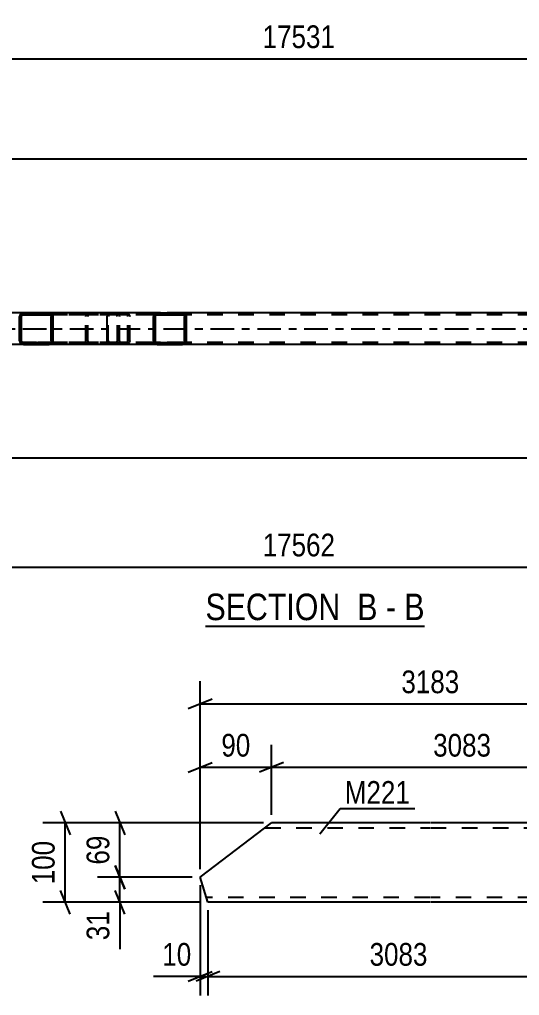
# Model space of a CAD drawing. Header units: millimetres. Extents: x 0 to 841, y 0 to 594.
# Drawn here: x 413.3 to 476.4, y 130.5 to 253.5 of the extents above; entities that cross this region are included whole.
import ezdxf

# ---------------------------------------------------------------- set-up
doc = ezdxf.new("R2010")
doc.units = ezdxf.units.MM
doc.linetypes.add('DXK_LINE_DOT2', pattern=[3.9198, 1.9599, -1.9599])
doc.linetypes.add('DXK_LINE_DOT3', pattern=[5.9187, 2.979, -0.9799, 0.9799, -0.9799])
doc.styles.add('Arial Narrow', font='ARIALN.TTF', dxfattribs={"height": 0.2})

# ---------------------------------------------------------------- blocks, each defined once
blk = doc.blocks.new('Unknown-122568611-12 - 6955')
at = {"color": 6, "linetype": 'Continuous'}
blk.add_line((436.82, 177.07), (464.46, 177.07), dxfattribs=at)
at = {"color": 0, "linetype": 'Continuous'}
for points in [[(454.92, 177.82), (454.92, 181.32), (436.82, 181.32), (436.82, 177.82)], [(458.53, 177.82), (458.53, 181.32), (455.97, 181.32), (455.97, 177.82)], [(460.86, 177.82), (460.86, 181.32), (459.58, 181.32), (459.58, 177.82)], [(464.46, 177.82), (464.46, 181.32), (461.91, 181.32), (461.91, 177.82)]]:
    blk.add_wipeout(points, dxfattribs=at)
at = {"color": 7, "linetype": 'Continuous', "style": 'Arial Narrow'}
for s, p in [('SECTION ', (436.82, 177.82)), ('B', (455.97, 177.82)), ('B', (461.91, 177.82)), ('-', (459.58, 177.82))]:
    blk.add_text(s, height=3.34, dxfattribs=at).set_placement(p)
blk = doc.blocks.new('Part-122568611-7106 - 6955')
at = {"color": 7, "linetype": 'DXK_LINE_DOT2'}
for p, q in [((776.1, 216.56), (243.6, 216.56)), ((433.93, 216.56), (413.87, 216.56)), ((776.1, 216.32), (111.67, 216.32)), ((776.1, 212.8), (111.67, 212.8)), ((433.93, 212.56), (413.87, 212.56))]:
    blk.add_line(p, q, dxfattribs=at)
at = {"color": 2, "linetype": 'Continuous'}
for p, q in [((413.87, 216.56), (348.79, 216.56)), ((499, 216.56), (433.93, 216.56)), ((413.87, 212.56), (348.79, 212.56)), ((499, 212.56), (433.93, 212.56))]:
    blk.add_line(p, q, dxfattribs=at)
at = {"color": 7, "linetype": 'DXK_LINE_DOT3'}
blk.add_line((111.92, 214.56), (776.1, 214.56), dxfattribs=at)
blk = doc.blocks.new('Part-122568611-7101 - 6955')
at = {"linetype": 'Continuous'}
h = blk.add_hatch(dxfattribs=at)
h.set_pattern_fill('', scale=0.7, style=0, pattern_type=0)
h.set_pattern_definition([(45, (434.3933, 216.2657), (-1.57154, 1.57154), [])])
h.paths.add_polyline_path([(434.43, 216.08), (434.39, 216.27), (434.28, 216.42), (434.12, 216.53), (433.93, 216.56), (430.74, 216.56), (430.55, 216.53), (430.39, 216.42), (430.28, 216.27), (430.24, 216.08), (430.24, 213.04), (430.28, 212.86), (430.39, 212.7), (430.55, 212.6), (430.74, 212.56), (433.93, 212.56), (434.12, 212.6), (434.28, 212.7), (434.39, 212.86), (434.43, 213.04)])
h.paths.add_polyline_path([(434.16, 212.95), (434.11, 212.87), (434.02, 212.82), (433.93, 212.8), (430.74, 212.8), (430.65, 212.82), (430.57, 212.87), (430.51, 212.95), (430.49, 213.04), (430.49, 216.08), (430.51, 216.17), (430.57, 216.25), (430.65, 216.3), (430.74, 216.32), (433.93, 216.32), (434.02, 216.3), (434.11, 216.25), (434.16, 216.17), (434.18, 216.08), (434.18, 213.04)])
at = {"color": 2, "linetype": 'Continuous'}
for p, q in [((424.5, 216.42), (424.58, 216.53)), ((424.58, 216.53), (424.69, 216.56)), ((430.74, 216.56), (424.69, 216.56)), ((430.74, 216.56), (430.55, 216.53)), ((430.74, 216.56), (433.93, 216.56)), ((434.12, 216.53), (433.93, 216.56)), ((424.42, 216.08), (424.44, 216.27)), ((424.42, 213.04), (424.42, 216.08)), ((424.44, 216.27), (424.5, 216.42)), ((430.28, 216.27), (430.24, 216.08)), ((430.24, 213.04), (430.24, 216.08)), ((430.49, 216.08), (430.51, 216.17)), ((430.49, 213.04), (430.49, 216.08)), ((430.51, 216.17), (430.57, 216.25)), ((430.57, 216.25), (430.65, 216.3)), ((430.65, 216.3), (430.74, 216.32)), ((430.74, 216.32), (433.93, 216.32)), ((433.93, 216.32), (434.02, 216.3)), ((434.02, 216.3), (434.11, 216.25)), ((434.11, 216.25), (434.16, 216.17)), ((434.16, 216.17), (434.18, 216.08)), ((434.18, 213.04), (434.18, 216.08)), ((434.43, 216.08), (434.39, 216.27)), ((434.43, 213.04), (434.43, 216.08)), ((424.44, 212.86), (424.42, 213.04)), ((424.5, 212.7), (424.44, 212.86)), ((430.24, 213.04), (430.28, 212.86)), ((430.51, 212.95), (430.49, 213.04)), ((430.57, 212.87), (430.51, 212.95)), ((430.65, 212.82), (430.57, 212.87)), ((434.11, 212.87), (434.02, 212.82)), ((434.16, 212.95), (434.11, 212.87)), ((434.18, 213.04), (434.16, 212.95)), ((434.39, 212.86), (434.43, 213.04)), ((424.58, 212.6), (424.5, 212.7)), ((424.69, 212.56), (424.58, 212.6)), ((430.74, 212.56), (424.69, 212.56)), ((430.55, 212.6), (430.74, 212.56)), ((430.74, 212.8), (430.65, 212.82)), ((430.74, 212.8), (433.93, 212.8)), ((430.74, 212.56), (433.93, 212.56)), ((434.02, 212.82), (433.93, 212.8)), ((433.93, 212.56), (434.12, 212.6))]:
    blk.add_line(p, q, dxfattribs=at)
at = {"color": 7, "linetype": 'DXK_LINE_DOT2'}
for p, q in [((425.96, 216.32), (425.96, 216.56)), ((426.78, 216.56), (426.97, 216.53)), ((433.93, 216.56), (430.74, 216.56)), ((424.56, 216.17), (424.55, 216.08)), ((424.55, 213.04), (424.55, 216.08)), ((424.59, 216.25), (424.56, 216.17)), ((424.64, 216.3), (424.59, 216.25)), ((424.69, 216.32), (424.64, 216.3)), ((433.93, 216.32), (424.69, 216.32)), ((426.87, 216.3), (426.78, 216.32)), ((426.96, 216.25), (426.87, 216.3)), ((427.01, 216.17), (426.96, 216.25)), ((427.03, 216.08), (427.01, 216.17)), ((427.03, 213.04), (427.03, 216.08)), ((427.24, 216.27), (427.28, 216.08)), ((427.28, 213.04), (427.28, 216.08)), ((424.55, 213.04), (424.56, 212.95)), ((424.56, 212.95), (424.59, 212.87)), ((424.59, 212.87), (424.64, 212.82)), ((426.87, 212.82), (426.96, 212.87)), ((426.96, 212.87), (427.01, 212.95)), ((427.01, 212.95), (427.03, 213.04)), ((427.28, 213.04), (427.24, 212.86)), ((424.64, 212.82), (424.69, 212.8)), ((433.93, 212.8), (424.69, 212.8)), ((425.96, 212.56), (425.96, 212.8)), ((426.78, 212.8), (426.87, 212.82)), ((426.97, 212.6), (426.78, 212.56)), ((433.93, 212.56), (430.74, 212.56))]:
    blk.add_line(p, q, dxfattribs=at)
for centre, start, end in [((426.79, 216.07), 23.8494, 68.8059), ((426.79, 213.06), 291.1941, 336.1506)]:
    blk.add_arc(centre, 0.492, start, end, dxfattribs=at)
at = {"color": 2, "linetype": 'Continuous'}
for centre, start, end in [((430.73, 216.07), 111.1941, 156.1506), ((433.94, 216.07), 23.8494, 68.8059), ((430.73, 213.06), 203.8494, 248.8059), ((433.94, 213.06), 291.1941, 336.1506)]:
    blk.add_arc(centre, 0.492, start, end, dxfattribs=at)
blk = doc.blocks.new('Part-122568611-7163 - 6955')
at = {"linetype": 'Continuous'}
h = blk.add_hatch(dxfattribs=at)
h.set_pattern_fill('', scale=0.7, style=0, pattern_type=0)
h.set_pattern_definition([(45, (417.5753, 216.2657), (-1.57154, 1.57154), [])])
h.paths.add_polyline_path([(417.61, 216.08), (417.58, 216.27), (417.46, 216.42), (417.3, 216.53), (417.1, 216.56), (413.87, 216.56), (413.67, 216.53), (413.51, 216.42), (413.4, 216.27), (413.36, 216.08), (413.36, 213.04), (413.4, 212.86), (413.51, 212.7), (413.67, 212.6), (413.87, 212.56), (417.1, 212.56), (417.3, 212.6), (417.46, 212.7), (417.58, 212.86), (417.61, 213.04)])
h.paths.add_polyline_path([(417.34, 212.95), (417.28, 212.87), (417.2, 212.82), (417.1, 212.8), (413.87, 212.8), (413.77, 212.82), (413.69, 212.87), (413.63, 212.95), (413.61, 213.04), (413.61, 216.08), (413.63, 216.17), (413.69, 216.25), (413.77, 216.3), (413.87, 216.32), (417.1, 216.32), (417.2, 216.3), (417.28, 216.25), (417.34, 216.17), (417.36, 216.08), (417.36, 213.04)])
at = {"color": 2, "linetype": 'Continuous'}
for p, q in [((413.87, 216.56), (413.67, 216.53)), ((413.87, 216.56), (417.1, 216.56)), ((424.69, 216.56), (417.1, 216.56)), ((417.3, 216.53), (417.1, 216.56)), ((413.4, 216.27), (413.36, 216.08)), ((413.36, 213.04), (413.36, 216.08)), ((413.61, 216.08), (413.63, 216.17)), ((413.61, 213.04), (413.61, 216.08)), ((413.63, 216.17), (413.69, 216.25)), ((413.69, 216.25), (413.77, 216.3)), ((413.77, 216.3), (413.87, 216.32)), ((413.87, 216.32), (417.1, 216.32)), ((417.1, 216.32), (417.2, 216.3)), ((417.2, 216.3), (417.28, 216.25)), ((417.28, 216.25), (417.34, 216.17)), ((417.34, 216.17), (417.36, 216.08)), ((417.36, 213.04), (417.36, 216.08)), ((417.61, 216.08), (417.58, 216.27)), ((417.61, 213.04), (417.61, 216.08)), ((413.36, 213.04), (413.4, 212.86)), ((413.63, 212.95), (413.61, 213.04)), ((413.69, 212.87), (413.63, 212.95)), ((413.77, 212.82), (413.69, 212.87)), ((417.28, 212.87), (417.2, 212.82)), ((417.34, 212.95), (417.28, 212.87)), ((417.36, 213.04), (417.34, 212.95)), ((417.58, 212.86), (417.61, 213.04)), ((413.67, 212.6), (413.87, 212.56)), ((413.87, 212.8), (413.77, 212.82)), ((413.87, 212.8), (417.1, 212.8)), ((413.87, 212.56), (417.1, 212.56)), ((417.2, 212.82), (417.1, 212.8)), ((417.1, 212.56), (417.3, 212.6)), ((424.69, 212.56), (417.1, 212.56))]:
    blk.add_line(p, q, dxfattribs=at)
at = {"color": 7, "linetype": 'DXK_LINE_DOT2'}
for p, q in [((417.1, 216.56), (413.87, 216.56)), ((422.02, 216.53), (422.22, 216.56)), ((425.45, 216.56), (424.69, 216.56)), ((425.45, 216.56), (425.65, 216.53)), ((425.45, 216.32), (413.87, 216.32)), ((421.71, 216.08), (421.75, 216.27)), ((421.71, 213.04), (421.71, 216.08)), ((421.98, 216.17), (421.96, 216.08)), ((421.96, 213.04), (421.96, 216.08)), ((422.04, 216.25), (421.98, 216.17)), ((422.12, 216.3), (422.04, 216.25)), ((422.22, 216.32), (422.12, 216.3)), ((425.55, 216.3), (425.45, 216.32)), ((425.63, 216.25), (425.55, 216.3)), ((425.69, 216.17), (425.63, 216.25)), ((425.71, 216.08), (425.69, 216.17)), ((425.71, 213.04), (425.71, 216.08)), ((425.92, 216.27), (425.96, 216.08)), ((425.96, 213.04), (425.96, 216.08)), ((421.75, 212.86), (421.71, 213.04)), ((421.96, 213.04), (421.98, 212.95)), ((421.98, 212.95), (422.04, 212.87)), ((422.04, 212.87), (422.06, 212.86)), ((422.06, 212.86), (422.12, 212.82)), ((425.55, 212.82), (425.63, 212.87)), ((425.63, 212.87), (425.69, 212.95)), ((425.69, 212.95), (425.71, 213.04)), ((425.96, 213.04), (425.92, 212.86)), ((425.45, 212.8), (413.87, 212.8)), ((417.1, 212.56), (413.87, 212.56)), ((422.22, 212.56), (422.02, 212.6)), ((422.12, 212.82), (422.22, 212.8)), ((425.45, 212.56), (424.69, 212.56)), ((425.45, 212.8), (425.55, 212.82)), ((425.65, 212.6), (425.45, 212.56))]:
    blk.add_line(p, q, dxfattribs=at)
at = {"color": 2, "linetype": 'Continuous'}
for centre, start, end in [((413.85, 216.06), 110.7583, 155.68), ((417.12, 216.06), 24.32, 69.2417), ((413.85, 213.06), 204.32, 249.2417), ((417.12, 213.06), 290.7583, 335.68)]:
    blk.add_arc(centre, 0.496, start, end, dxfattribs=at)
at = {"color": 7, "linetype": 'DXK_LINE_DOT2'}
for centre, start, end in [((422.2, 216.06), 110.7583, 155.68), ((425.47, 216.06), 24.32, 69.2417), ((422.2, 213.06), 204.32, 249.2417), ((425.47, 213.06), 290.7583, 335.68)]:
    blk.add_arc(centre, 0.496, start, end, dxfattribs=at)
blk = doc.blocks.new('Part-122568611-8261 - 8255')
at = {"color": 2, "linetype": 'Continuous'}
for p, q in [((436.15, 145.41), (445.15, 152.26)), ((465.15, 152.26), (445.15, 152.26)), ((493.26, 152.26), (465.25, 152.26)), ((494.24, 149.12), (493.26, 152.26)), ((485.25, 142.26), (494.24, 149.12)), ((437.13, 142.26), (436.15, 145.41)), ((465.15, 142.26), (437.13, 142.26)), ((485.25, 142.26), (465.25, 142.26))]:
    blk.add_line(p, q, dxfattribs=at)
at = {"color": 7, "linetype": 'DXK_LINE_DOT2'}
for p, q in [((444.36, 151.66), (465.15, 151.66)), ((465.25, 151.66), (493.45, 151.66)), ((465.15, 142.86), (436.94, 142.86)), ((486.03, 142.86), (465.25, 142.86))]:
    blk.add_line(p, q, dxfattribs=at)
blk = doc.blocks.new('StraightDimension-122568611-14715 - 6955')
at = {"color": 7, "linetype": 'Continuous'}
blk.add_line((252.09, 235.96), (507.5, 235.96), dxfattribs=at)
blk = doc.blocks.new('StraightDimension-122568611-7291 - 6955')
at = {"color": 7, "linetype": 'Continuous'}
blk.add_line((110.25, 184.51), (786.96, 184.51), dxfattribs=at)
at = {"color": 0}
blk.add_wipeout([(453.78, 185.26), (453.78, 189.46), (443.44, 189.46), (443.44, 185.26)], dxfattribs=at)
at = {"color": 3, "style": 'Arial Narrow'}
blk.add_text('17562', height=2.863, dxfattribs=at).set_placement((444.04, 185.86))
blk = doc.blocks.new('StraightDimension-122568611-9090 - 6955')
at = {"color": 7, "linetype": 'Continuous'}
blk.add_line((110.88, 248.58), (786.32, 248.58), dxfattribs=at)
at = {"color": 0}
blk.add_wipeout([(453.77, 249.33), (453.77, 253.53), (443.43, 253.53), (443.43, 249.33)], dxfattribs=at)
at = {"color": 3, "style": 'Arial Narrow'}
blk.add_text('17531', height=2.863, dxfattribs=at).set_placement((444.03, 249.93))
blk = doc.blocks.new('StraightDimension-122568611-14662 - 6955')
at = {"color": 7, "linetype": 'Continuous'}
blk.add_line((252.09, 198.28), (507.5, 198.28), dxfattribs=at)
blk = doc.blocks.new('StraightDimension-122568611-8264 - 8255')
at = {"color": 7, "linetype": 'Continuous'}
for p, q in [((418.53, 153.76), (419.73, 150.76)), ((444.15, 152.26), (416.28, 152.26)), ((419.13, 142.26), (419.13, 152.26)), ((419.73, 140.76), (418.53, 143.76)), ((436.13, 142.26), (416.28, 142.26))]:
    blk.add_line(p, q, dxfattribs=at)
at = {"color": 0}
blk.add_wipeout([(418.38, 150.61), (414.18, 150.61), (414.18, 143.92), (418.38, 143.92)], dxfattribs=at)
at = {"color": 3, "style": 'Arial Narrow'}
blk.add_text('100', height=2.863, rotation=90.0002, dxfattribs=at).set_placement((417.78, 144.52))
blk = doc.blocks.new('StraightDimension-122568611-8371 - 8255')
at = {"color": 7, "linetype": 'Continuous'}
for p, q in [((425.43, 153.76), (426.63, 150.76)), ((444.15, 152.26), (423.18, 152.26)), ((426.03, 145.41), (426.03, 152.26)), ((426.63, 143.91), (425.43, 146.91)), ((435.15, 145.41), (423.18, 145.41))]:
    blk.add_line(p, q, dxfattribs=at)
at = {"color": 0}
blk.add_wipeout([(425.28, 151.26), (421.08, 151.26), (421.08, 146.41), (425.28, 146.41)], dxfattribs=at)
at = {"color": 3, "style": 'Arial Narrow'}
blk.add_text('69', height=2.863, rotation=90.0002, dxfattribs=at).set_placement((424.68, 147.01))
blk = doc.blocks.new('StraightDimension-122568611-8347 - 8255')
at = {"color": 7, "linetype": 'Continuous'}
for p, q in [((425.43, 146.91), (426.63, 143.91)), ((435.15, 145.41), (423.18, 145.41)), ((426.03, 142.26), (426.03, 145.41)), ((426.63, 140.76), (425.43, 143.76)), ((436.13, 142.26), (423.18, 142.26)), ((426.03, 142.26), (426.03, 136.36)), ((426.03, 142.26), (426.03, 136.36))]:
    blk.add_line(p, q, dxfattribs=at)
at = {"color": 0}
blk.add_wipeout([(425.28, 141.74), (421.08, 141.74), (421.08, 136.88), (425.28, 136.88)], dxfattribs=at)
at = {"color": 3, "style": 'Arial Narrow'}
blk.add_text('31', height=2.863, rotation=90.0002, dxfattribs=at).set_placement((424.68, 137.48))
blk = doc.blocks.new('StraightDimension-122568611-8413 - 8255')
at = {"color": 7, "linetype": 'Continuous'}
for p, q in [((437.13, 141.26), (437.13, 130.51)), ((485.25, 141.26), (485.25, 130.51)), ((438.63, 133.51), (435.63, 132.31)), ((437.13, 132.91), (485.25, 132.91)), ((483.75, 132.31), (486.75, 133.51))]:
    blk.add_line(p, q, dxfattribs=at)
at = {"color": 0}
blk.add_wipeout([(465.45, 133.66), (465.45, 137.86), (456.93, 137.86), (456.93, 133.66)], dxfattribs=at)
at = {"color": 3, "style": 'Arial Narrow'}
blk.add_text('3083', height=2.863, dxfattribs=at).set_placement((457.53, 134.26))
blk = doc.blocks.new('StraightDimension-122568611-8437 - 8255')
at = {"color": 7, "linetype": 'Continuous'}
for p, q in [((436.15, 144.41), (436.15, 130.51)), ((437.13, 141.26), (437.13, 130.51)), ((436.15, 132.91), (430.25, 132.91)), ((436.15, 132.91), (430.25, 132.91)), ((434.65, 132.31), (437.65, 133.51)), ((438.63, 133.51), (435.63, 132.31)), ((436.15, 132.91), (437.13, 132.91))]:
    blk.add_line(p, q, dxfattribs=at)
at = {"color": 0}
blk.add_wipeout([(435.63, 133.66), (435.63, 137.86), (430.77, 137.86), (430.77, 133.66)], dxfattribs=at)
at = {"color": 3, "style": 'Arial Narrow'}
blk.add_text('10', height=2.863, dxfattribs=at).set_placement((431.37, 134.26))
blk = doc.blocks.new('StraightDimension-122568611-8455 - 8255')
at = {"color": 7, "linetype": 'Continuous'}
for p, q in [((436.15, 146.41), (436.15, 170.11)), ((494.24, 150.12), (494.24, 170.11)), ((437.65, 167.86), (434.65, 166.66)), ((492.74, 166.66), (495.74, 167.86)), ((436.15, 167.26), (494.24, 167.26))]:
    blk.add_line(p, q, dxfattribs=at)
at = {"color": 0}
blk.add_wipeout([(469.45, 168.01), (469.45, 172.21), (460.94, 172.21), (460.94, 168.01)], dxfattribs=at)
at = {"color": 3, "style": 'Arial Narrow'}
blk.add_text('3183', height=2.863, dxfattribs=at).set_placement((461.54, 168.61))
blk = doc.blocks.new('StraightDimension-122568611-8483 - 8255')
at = {"color": 7, "linetype": 'Continuous'}
for p, q in [((445.15, 153.26), (445.15, 162.12)), ((493.26, 153.26), (493.26, 162.12)), ((446.65, 159.87), (443.65, 158.67)), ((445.15, 159.27), (493.26, 159.27)), ((491.76, 158.67), (494.76, 159.87))]:
    blk.add_line(p, q, dxfattribs=at)
at = {"color": 0}
blk.add_wipeout([(473.46, 160.02), (473.46, 164.22), (464.95, 164.22), (464.95, 160.02)], dxfattribs=at)
at = {"color": 3, "style": 'Arial Narrow'}
blk.add_text('3083', height=2.863, dxfattribs=at).set_placement((465.55, 160.62))
blk = doc.blocks.new('StraightDimension-122568611-8507 - 8255')
at = {"color": 7, "linetype": 'Continuous'}
for p, q in [((436.15, 146.41), (436.15, 162.12)), ((445.15, 153.26), (445.15, 162.12)), ((434.65, 158.67), (437.65, 159.87)), ((436.15, 159.27), (445.15, 159.27)), ((446.65, 159.87), (443.65, 158.67))]:
    blk.add_line(p, q, dxfattribs=at)
at = {"color": 0}
blk.add_wipeout([(443.08, 160.02), (443.08, 164.22), (438.22, 164.22), (438.22, 160.02)], dxfattribs=at)
at = {"color": 3, "style": 'Arial Narrow'}
blk.add_text('90', height=2.863, dxfattribs=at).set_placement((438.82, 160.62))
blk = doc.blocks.new('Mark-122568611-8257 - 8255')
at = {"color": 0}
blk.add_wipeout([(462.63, 154.67), (462.63, 157.67), (454.4, 157.67), (454.4, 154.67)], dxfattribs=at)
blk.add_wipeout([(462.63, 154.67), (462.63, 157.67), (454.4, 157.67), (454.4, 154.67)], dxfattribs=at)
at = {"color": 30, "linetype": 'Continuous'}
for p, q in [((451.25, 150.87), (453.8, 154.07)), ((453.8, 154.07), (463.23, 154.07))]:
    blk.add_line(p, q, dxfattribs=at)
at = {"color": 3, "style": 'Arial Narrow'}
blk.add_text('M221', height=2.863, dxfattribs=at).set_placement((454.4, 154.67))

msp = doc.modelspace()

# ---------------------------------------------------------------- block references
for name in ['StraightDimension-122568611-14715 - 6955', 'Part-122568611-7106 - 6955', 'Part-122568611-7163 - 6955', 'Part-122568611-7101 - 6955', 'StraightDimension-122568611-7291 - 6955', 'Unknown-122568611-12 - 6955', 'Part-122568611-8261 - 8255']:
    msp.add_blockref(name, (0, 0))

# ---------------------------------------------------------------- next in the draw order: block references
for name in ['StraightDimension-122568611-9090 - 6955', 'StraightDimension-122568611-14662 - 6955', 'StraightDimension-122568611-8264 - 8255']:
    msp.add_blockref(name, (0, 0))

# ---------------------------------------------------------------- next in the draw order: block references
msp.add_blockref('StraightDimension-122568611-8371 - 8255', (0, 0))

# ---------------------------------------------------------------- next in the draw order: block references
msp.add_blockref('StraightDimension-122568611-8347 - 8255', (0, 0))

# ---------------------------------------------------------------- next in the draw order: block references
for name in ['StraightDimension-122568611-8455 - 8255', 'StraightDimension-122568611-8413 - 8255']:
    msp.add_blockref(name, (0, 0))

# ---------------------------------------------------------------- next in the draw order: block references
for name in ['StraightDimension-122568611-8483 - 8255', 'StraightDimension-122568611-8437 - 8255']:
    msp.add_blockref(name, (0, 0))

# ---------------------------------------------------------------- next in the draw order: block references
for name in ['StraightDimension-122568611-8507 - 8255', 'Mark-122568611-8257 - 8255']:
    msp.add_blockref(name, (0, 0))

doc.saveas('drawing.dxf')
